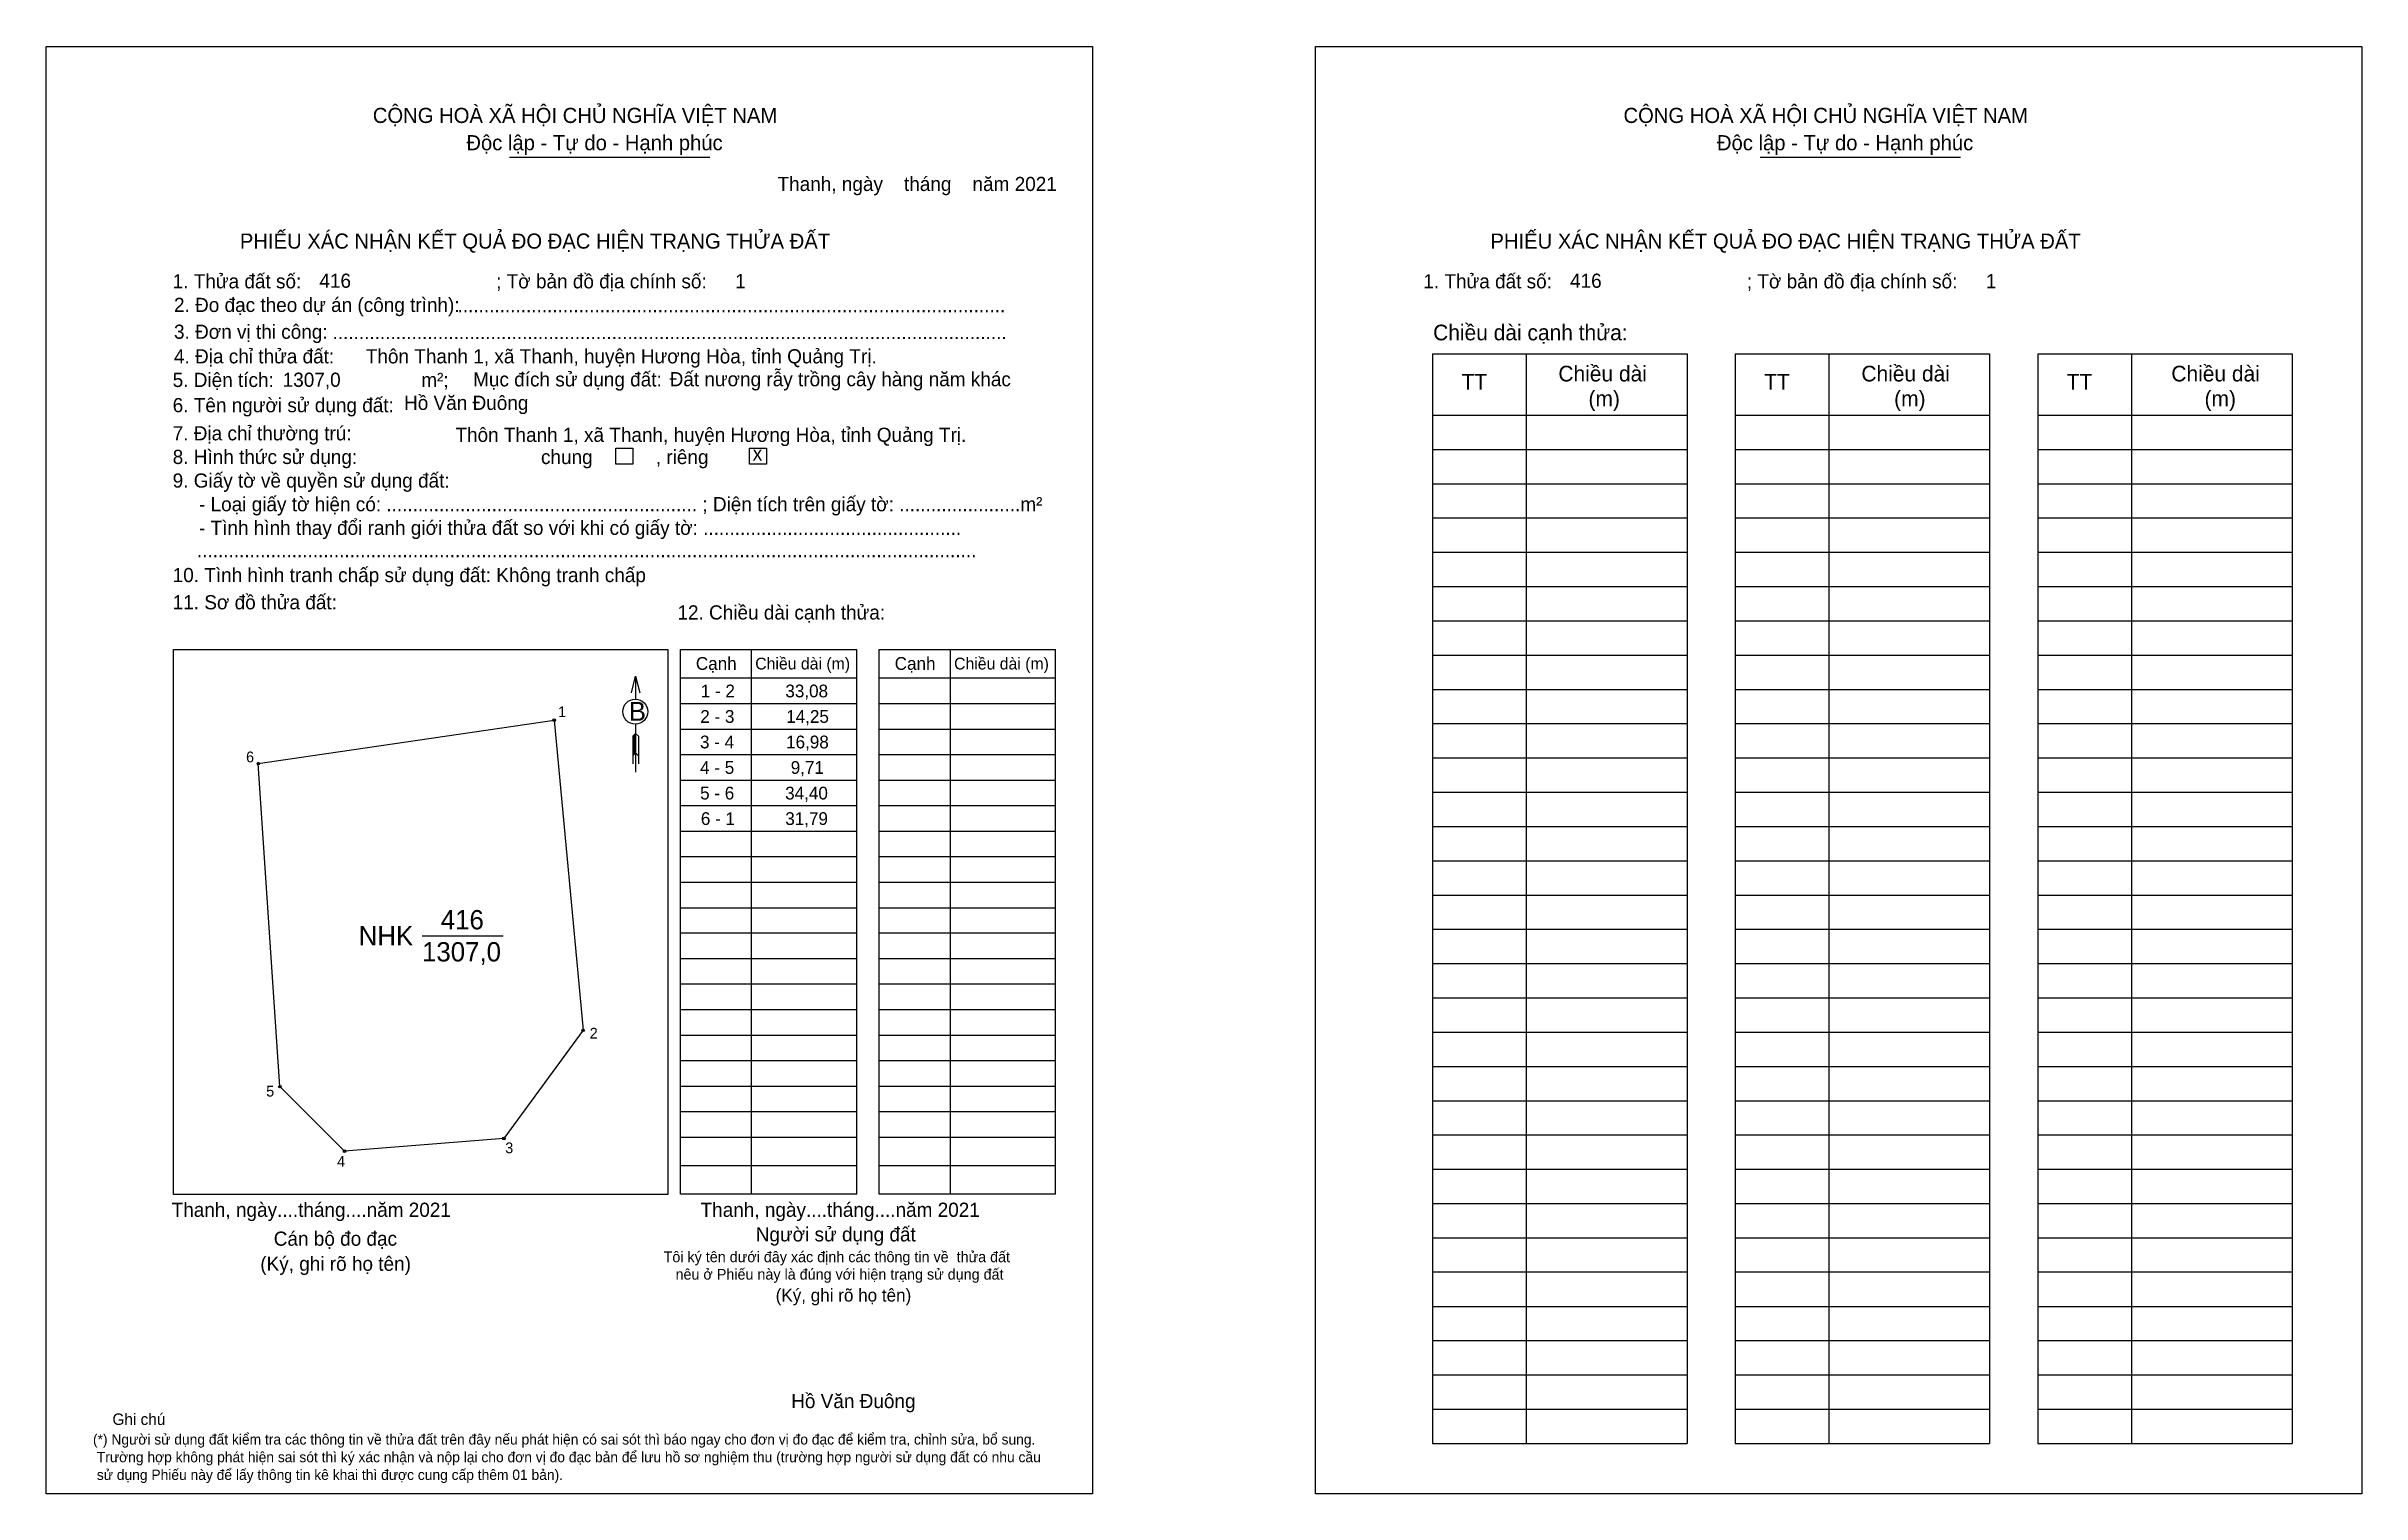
# Model space of a CAD drawing. Extents: x 543911 to 544157, y 1822416 to 1822569.
import ezdxf

# ---------------------------------------------------------------- set-up
doc = ezdxf.new("R2010")
doc.units = 0
for name, color, linetype in [('CanhThua', 7, 'Continuous'), ('kqddKhungInTrang1', 7, 'Continuous'), ('kqddKhungInTrang2', 7, 'Continuous'), ('kqddNoiDung', 7, 'Continuous'), ('kqddTemplate', 7, 'Continuous'), ('MocDinhThua', 7, 'Continuous'), ('NhanDiaChinhThua', 7, 'Continuous'), ('SoHieuDinhThua', 7, 'Continuous')]:
    doc.layers.add(name, color=color, linetype=linetype)

msp = doc.modelspace()

# ---------------------------------------------------------------- linework, layer by layer
at = {"layer": 'CanhThua'}
for p, q in [((543933.44, 1822493.23), (543964.89, 1822497.84)), ((543964.89, 1822497.84), (543967.95, 1822464.9)), ((543935.74, 1822458.91), (543933.44, 1822493.23)), ((543967.95, 1822464.9), (543959.53, 1822453.41)), ((543942.61, 1822452.05), (543935.74, 1822458.91)), ((543959.53, 1822453.41), (543942.61, 1822452.05))]:
    msp.add_line(p, q, dxfattribs=at)
at = {"layer": 'kqddKhungInTrang1'}
msp.add_lwpolyline([(543910.91, 1822569.43), (544022.08, 1822569.43), (544022.08, 1822415.67), (543910.91, 1822415.67)], close=True, dxfattribs=at)
at = {"layer": 'kqddKhungInTrang2'}
msp.add_lwpolyline([(544045.8, 1822569.43), (544156.97, 1822569.43), (544156.97, 1822415.67), (544045.8, 1822415.67)], close=True, dxfattribs=at)
at = {"layer": 'kqddTemplate'}
for p, q in [((543960.15, 1822557.67), (543981.44, 1822557.67)), ((544093.06, 1822557.67), (544114.35, 1822557.67)), ((544058.24, 1822536.76), (544085.27, 1822536.76)), ((544058.24, 1822536.76), (544058.24, 1822421.01)), ((544068.19, 1822536.76), (544068.19, 1822421.01)), ((544085.27, 1822536.76), (544085.27, 1822421.01)), ((544090.39, 1822536.76), (544090.39, 1822421.01)), ((544090.39, 1822536.76), (544117.43, 1822536.76)), ((544100.34, 1822536.76), (544100.34, 1822421.01)), ((544117.43, 1822536.76), (544117.43, 1822421.01)), ((544122.55, 1822536.76), (544122.55, 1822421.01)), ((544122.55, 1822536.76), (544149.58, 1822536.76)), ((544132.5, 1822536.76), (544132.5, 1822421.01)), ((544149.58, 1822536.76), (544149.58, 1822421.01)), ((544058.24, 1822530.25), (544085.27, 1822530.25)), ((544090.39, 1822530.25), (544117.43, 1822530.25)), ((544122.55, 1822530.25), (544149.58, 1822530.25)), ((544058.24, 1822526.61), (544085.27, 1822526.61)), ((544090.39, 1822526.61), (544117.43, 1822526.61)), ((544122.55, 1822526.61), (544149.58, 1822526.61)), ((544058.24, 1822522.97), (544085.27, 1822522.97)), ((544090.39, 1822522.97), (544117.43, 1822522.97)), ((544122.55, 1822522.97), (544149.58, 1822522.97)), ((544058.24, 1822519.33), (544085.27, 1822519.33)), ((544090.39, 1822519.33), (544117.43, 1822519.33)), ((544122.55, 1822519.33), (544149.58, 1822519.33)), ((544058.24, 1822515.68), (544085.27, 1822515.68)), ((544090.39, 1822515.68), (544117.43, 1822515.68)), ((544122.55, 1822515.68), (544149.58, 1822515.68)), ((544058.24, 1822512.04), (544085.27, 1822512.04)), ((544090.39, 1822512.04), (544117.43, 1822512.04)), ((544122.55, 1822512.04), (544149.58, 1822512.04)), ((544058.24, 1822508.4), (544085.27, 1822508.4)), ((544090.39, 1822508.4), (544117.43, 1822508.4)), ((544122.55, 1822508.4), (544149.58, 1822508.4)), ((543978.3, 1822505.36), (543997.03, 1822505.36)), ((543978.3, 1822447.49), (543978.3, 1822505.36)), ((543985.83, 1822505.36), (543985.83, 1822447.49)), ((543997.03, 1822447.49), (543997.03, 1822505.36)), ((543999.43, 1822505.36), (544018.15, 1822505.36)), ((543999.43, 1822447.49), (543999.43, 1822505.36)), ((544006.96, 1822505.36), (544006.96, 1822447.49)), ((544018.15, 1822447.49), (544018.15, 1822505.36)), ((544058.24, 1822504.76), (544085.27, 1822504.76)), ((544090.39, 1822504.76), (544117.43, 1822504.76)), ((544122.55, 1822504.76), (544149.58, 1822504.76)), ((543973.53, 1822502.51), (543973.53, 1822500.08)), ((543978.3, 1822502.33), (543997.03, 1822502.33)), ((543999.43, 1822502.33), (544018.15, 1822502.33)), ((543978.3, 1822499.62), (543997.03, 1822499.62)), ((543999.43, 1822499.62), (544018.15, 1822499.62)), ((544058.24, 1822501.12), (544085.27, 1822501.12)), ((544090.39, 1822501.12), (544117.43, 1822501.12)), ((544122.55, 1822501.12), (544149.58, 1822501.12)), ((543973.54, 1822497.42), (543973.54, 1822492.31)), ((544058.24, 1822497.48), (544085.27, 1822497.48)), ((544090.39, 1822497.48), (544117.43, 1822497.48)), ((544122.55, 1822497.48), (544149.58, 1822497.48)), ((543973.54, 1822496.43), (543973.23, 1822496.14)), ((543973.54, 1822496.3), (543973.23, 1822496)), ((543973.54, 1822496.16), (543973.23, 1822495.86)), ((543973.23, 1822496.14), (543973.23, 1822493.21)), ((543973.54, 1822496.02), (543973.23, 1822495.72)), ((543973.54, 1822495.88), (543973.23, 1822495.58)), ((543973.54, 1822495.74), (543973.23, 1822495.44)), ((543973.54, 1822495.6), (543973.23, 1822495.3)), ((543973.54, 1822495.47), (543973.23, 1822495.17)), ((543973.54, 1822495.33), (543973.23, 1822495.03)), ((543973.54, 1822495.19), (543973.23, 1822494.89)), ((543973.54, 1822495.05), (543973.23, 1822494.75)), ((543973.54, 1822494.91), (543973.23, 1822494.61)), ((543973.54, 1822494.77), (543973.23, 1822494.47)), ((543973.54, 1822494.63), (543973.23, 1822494.33)), ((543973.54, 1822496.43), (543973.86, 1822496.14)), ((543973.86, 1822496.14), (543973.86, 1822493.21)), ((543978.3, 1822496.9), (543997.03, 1822496.9)), ((543999.43, 1822496.9), (544018.15, 1822496.9)), ((543973.54, 1822494.5), (543973.23, 1822494.19)), ((543973.54, 1822494.36), (543973.23, 1822494.06)), ((543973.54, 1822494.36), (543973.86, 1822494.06)), ((543978.3, 1822494.19), (543997.03, 1822494.19)), ((543999.43, 1822494.19), (544018.15, 1822494.19)), ((544058.24, 1822493.84), (544085.27, 1822493.84)), ((544090.39, 1822493.84), (544117.43, 1822493.84)), ((544122.55, 1822493.84), (544149.58, 1822493.84)), ((543978.3, 1822491.48), (543997.03, 1822491.48)), ((543999.43, 1822491.48), (544018.15, 1822491.48)), ((544058.24, 1822490.2), (544085.27, 1822490.2)), ((544090.39, 1822490.2), (544117.43, 1822490.2)), ((544122.55, 1822490.19), (544149.58, 1822490.19)), ((543978.3, 1822488.77), (543997.03, 1822488.77)), ((543999.43, 1822488.77), (544018.15, 1822488.77)), ((543978.3, 1822486.06), (543997.03, 1822486.06)), ((543999.43, 1822486.06), (544018.15, 1822486.06)), ((544058.24, 1822486.55), (544085.27, 1822486.55)), ((544090.39, 1822486.55), (544117.43, 1822486.55)), ((544122.55, 1822486.55), (544149.58, 1822486.55)), ((543978.3, 1822483.35), (543997.03, 1822483.35)), ((543999.43, 1822483.35), (544018.15, 1822483.35)), ((544058.24, 1822482.91), (544085.27, 1822482.91)), ((544090.39, 1822482.91), (544117.43, 1822482.91)), ((544122.55, 1822482.91), (544149.58, 1822482.91)), ((543978.3, 1822480.63), (543997.03, 1822480.63)), ((543999.43, 1822480.63), (544018.15, 1822480.63)), ((543978.3, 1822477.92), (543997.03, 1822477.92)), ((543999.43, 1822477.92), (544018.15, 1822477.92)), ((544058.24, 1822479.27), (544085.27, 1822479.27)), ((544090.39, 1822479.27), (544117.43, 1822479.27)), ((544122.55, 1822479.27), (544149.58, 1822479.27)), ((543997.03, 1822475.21), (543978.3, 1822475.21)), ((544018.15, 1822475.21), (543999.43, 1822475.21)), ((544058.24, 1822475.63), (544085.27, 1822475.63)), ((544090.39, 1822475.63), (544117.43, 1822475.63)), ((544122.55, 1822475.63), (544149.58, 1822475.63)), ((543997.03, 1822472.5), (543978.3, 1822472.5)), ((544018.15, 1822472.5), (543999.43, 1822472.5)), ((544058.24, 1822471.99), (544085.27, 1822471.99)), ((544090.39, 1822471.99), (544117.43, 1822471.99)), ((544122.55, 1822471.99), (544149.58, 1822471.99)), ((543997.03, 1822469.79), (543978.3, 1822469.79)), ((544018.15, 1822469.79), (543999.43, 1822469.79)), ((544058.24, 1822468.35), (544085.27, 1822468.35)), ((544090.39, 1822468.35), (544117.43, 1822468.35)), ((544122.55, 1822468.35), (544149.58, 1822468.35)), ((543997.03, 1822467.08), (543978.3, 1822467.08)), ((544018.15, 1822467.08), (543999.43, 1822467.08)), ((543997.03, 1822464.36), (543978.3, 1822464.36)), ((544018.15, 1822464.36), (543999.43, 1822464.36)), ((544058.24, 1822464.71), (544085.27, 1822464.71)), ((544090.39, 1822464.71), (544117.43, 1822464.71)), ((544122.55, 1822464.71), (544149.58, 1822464.71)), ((543997.03, 1822461.65), (543978.3, 1822461.65)), ((544018.15, 1822461.65), (543999.43, 1822461.65)), ((544058.24, 1822461.06), (544085.27, 1822461.06)), ((544090.39, 1822461.06), (544117.43, 1822461.06)), ((544122.55, 1822461.06), (544149.58, 1822461.06)), ((543997.03, 1822458.94), (543978.3, 1822458.94)), ((544018.15, 1822458.94), (543999.43, 1822458.94)), ((543997.03, 1822456.23), (543978.3, 1822456.23)), ((544018.15, 1822456.23), (543999.43, 1822456.23)), ((544058.24, 1822457.42), (544085.27, 1822457.42)), ((544090.39, 1822457.42), (544117.43, 1822457.42)), ((544122.55, 1822457.42), (544149.58, 1822457.42)), ((543997.03, 1822453.52), (543978.3, 1822453.52)), ((544018.15, 1822453.52), (543999.43, 1822453.52)), ((544058.24, 1822453.78), (544085.27, 1822453.78)), ((544090.39, 1822453.78), (544117.43, 1822453.78)), ((544122.55, 1822453.78), (544149.58, 1822453.78)), ((543997.03, 1822450.51), (543978.3, 1822450.51)), ((544018.15, 1822450.51), (543999.43, 1822450.51)), ((544058.24, 1822450.14), (544085.27, 1822450.14)), ((544090.39, 1822450.14), (544117.43, 1822450.14)), ((544122.55, 1822450.14), (544149.58, 1822450.14)), ((543997.03, 1822447.49), (543978.3, 1822447.49)), ((544018.15, 1822447.49), (543999.43, 1822447.49)), ((544058.24, 1822446.5), (544085.27, 1822446.5)), ((544090.39, 1822446.5), (544117.43, 1822446.5)), ((544122.55, 1822446.5), (544149.58, 1822446.5)), ((544058.24, 1822442.86), (544085.27, 1822442.86)), ((544090.39, 1822442.86), (544117.43, 1822442.86)), ((544122.55, 1822442.86), (544149.58, 1822442.86)), ((544058.24, 1822439.22), (544085.27, 1822439.22)), ((544090.39, 1822439.22), (544117.43, 1822439.22)), ((544122.55, 1822439.22), (544149.58, 1822439.22)), ((544058.24, 1822435.57), (544085.27, 1822435.57)), ((544090.39, 1822435.57), (544117.43, 1822435.57)), ((544122.55, 1822435.57), (544149.58, 1822435.57)), ((544058.24, 1822431.93), (544085.27, 1822431.93)), ((544090.39, 1822431.93), (544117.43, 1822431.93)), ((544122.55, 1822431.93), (544149.58, 1822431.93)), ((544058.24, 1822428.29), (544085.27, 1822428.29)), ((544090.39, 1822428.29), (544117.43, 1822428.29)), ((544122.55, 1822428.29), (544149.58, 1822428.29)), ((544058.24, 1822424.65), (544085.27, 1822424.65)), ((544090.39, 1822424.65), (544117.43, 1822424.65)), ((544122.55, 1822424.65), (544149.58, 1822424.65)), ((544058.24, 1822421.01), (544085.27, 1822421.01)), ((544090.39, 1822421.01), (544117.43, 1822421.01)), ((544122.55, 1822421.01), (544149.58, 1822421.01))]:
    msp.add_line(p, q, dxfattribs=at)
for points in [[(543971.42, 1822526.73), (543973.23, 1822526.73), (543973.23, 1822525.04), (543971.42, 1822525.04)], [(543985.65, 1822526.73), (543987.46, 1822526.73), (543987.46, 1822525.04), (543985.65, 1822525.04)], [(543924.44, 1822505.36), (543976.97, 1822505.36), (543976.97, 1822447.44), (543924.44, 1822447.44)]]:
    msp.add_lwpolyline(points, close=True, dxfattribs=at)
msp.add_lwpolyline([(543973.09, 1822500.75), (543973.53, 1822502.51), (543973.97, 1822500.75)], dxfattribs=at)
msp.add_circle((543973.5, 1822498.75), 1.33, dxfattribs=at)
at = {"layer": 'MocDinhThua'}
for centre in [(543964.89, 1822497.84), (543933.44, 1822493.23), (543967.95, 1822464.9), (543935.74, 1822458.91), (543959.53, 1822453.41), (543942.61, 1822452.05)]:
    msp.add_circle(centre, 0.137, dxfattribs=at)
at = {"layer": 'NhanDiaChinhThua'}
msp.add_line((543950.84, 1822474.94), (543959.46, 1822474.94), dxfattribs=at)

# ---------------------------------------------------------------- texts
at = {"layer": 'kqddNoiDung'}
for s, height, p in [('Thanh, ngày    tháng    năm 2021  ', 1.5065, (543988.62, 1822554.06)), ('416', 1.506, (543939.93, 1822543.78)), ('1', 1.51, (543984.11, 1822543.73)), ('416', 1.506, (544072.84, 1822543.78)), ('1', 1.51, (544117.02, 1822543.73)), ('........................................................................................................', 1.50647, (543954.61, 1822541.18)), ('................................................................................................................................', 1.50647, (543941.33, 1822538.33)), ('1307,0', 1.506, (543936.03, 1822533.26)), ('Đất nương rẫy trồng cây hàng năm khác', 1.5065, (543977.15, 1822533.32)), ('Hồ Văn Đuông', 1.5065, (543948.93, 1822530.81)), ('Thôn Thanh 1, xã Thanh, huyện Hương Hòa, tỉnh Quảng Trị.', 1.5065, (543954.39, 1822527.41)), ('x', 1.51, (543985.98, 1822525.43)), ('1 - 2', 1.356, (543980.46, 1822500.27)), ('33,08', 1.356, (543989.45, 1822500.27)), ('2 - 3', 1.356, (543980.41, 1822497.56)), ('14,25', 1.356, (543989.54, 1822497.56)), ('3 - 4', 1.356, (543980.38, 1822494.85)), ('16,98', 1.356, (543989.53, 1822494.85)), ('4 - 5', 1.356, (543980.39, 1822492.14)), ('9,71', 1.356, (543990.02, 1822492.14)), ('5 - 6', 1.356, (543980.39, 1822489.42)), ('34,40', 1.356, (543989.43, 1822489.42)), ('6 - 1', 1.356, (543980.47, 1822486.71)), ('31,79', 1.356, (543989.44, 1822486.71)), ('Thanh, ngày....tháng....năm 2021', 1.5065, (543924.23, 1822445.08)), ('Thanh, ngày....tháng....năm 2021', 1.5065, (543980.44, 1822445.08)), ('Hồ Văn Đuông', 1.5065, (543990.07, 1822424.76))]:
    msp.add_text(s, height=height, dxfattribs=at).set_placement(p)
at = {"layer": 'kqddTemplate'}
for s, height, p in [('CỘNG HOÀ XÃ HỘI CHỦ NGHĨA VIỆT NAM', 1.6069, (543945.61, 1822561.29)), ('CỘNG HOÀ XÃ HỘI CHỦ NGHĨA VIỆT NAM', 1.6069, (544078.52, 1822561.29)), ('Độc lập - Tự do - Hạnh phúc', 1.6069, (543955.55, 1822558.39)), ('Độc lập - Tự do - Hạnh phúc', 1.6069, (544088.45, 1822558.39)), ('PHIẾU XÁC NHẬN KẾT QUẢ ĐO ĐẠC HIỆN TRẠNG THỬA ĐẤT', 1.6069, (543931.48, 1822547.94)), ('PHIẾU XÁC NHẬN KẾT QUẢ ĐO ĐẠC HIỆN TRẠNG THỬA ĐẤT', 1.6069, (544064.38, 1822547.94)), ('1. Thửa đất số:                                     ; Tờ bản đồ địa chính số:', 1.5065, (543924.34, 1822543.72)), ('1. Thửa đất số:                                     ; Tờ bản đồ địa chính số:', 1.5065, (544057.25, 1822543.72)), ('2. Đo đạc theo dự án (công trình): ', 1.5065, (543924.48, 1822541.21)), ('3. Đơn vị thi công: ', 1.5065, (543924.48, 1822538.36)), ('Chiều dài cạnh thửa:', 1.6646, (544058.29, 1822538.2)), ('4. Địa chỉ thửa đất:      Thôn Thanh 1, xã Thanh, huyện Hương Hòa, tỉnh Quảng Trị.', 1.5065, (543924.48, 1822535.75)), ('5. Diện tích:                            m²; ', 1.5065, (543924.34, 1822533.24)), ('Mục đích sử dụng đất:', 1.5065, (543956.27, 1822533.3)), ('TT', 1.665, (544061.31, 1822532.97)), ('Chiều dài', 1.665, (544071.6, 1822533.83)), ('TT', 1.665, (544093.47, 1822532.97)), ('Chiều dài', 1.665, (544103.8, 1822533.83)), ('TT', 1.665, (544125.62, 1822532.97)), ('Chiều dài', 1.665, (544136.74, 1822533.83)), ('6. Tên người sử dụng đất:', 1.5065, (543924.34, 1822530.56)), ('(m)', 1.665, (544074.8, 1822531.18)), ('(m)', 1.665, (544107.28, 1822531.18)), ('(m)', 1.665, (544140.27, 1822531.18)), ('7. Địa chỉ thường trú:', 1.5065, (543924.34, 1822527.57)), ('8. Hình thức sử dụng:', 1.5065, (543924.34, 1822525.06)), ('chung            , riêng', 1.5065, (543963.48, 1822525.05)), ('9. Giấy tờ về quyền sử dụng đất:', 1.5065, (543924.34, 1822522.55)), ('     - Loại giấy tờ hiện có: ........................................................... ; Diện tích trên giấy tờ: .......................m²', 1.50647, (543924.34, 1822520.04)), ('     - Tình hình thay đổi ranh giới thửa đất so với khi có giấy tờ: .................................................', 1.50647, (543924.34, 1822517.53)), ('....................................................................................................................................................', 1.50647, (543926.92, 1822515.15)), ('10. Tình hình tranh chấp sử dụng đất: Không tranh chấp', 1.5065, (543924.34, 1822512.51)), ('11. Sơ đồ thửa đất:', 1.5065, (543924.34, 1822509.62)), ('12. Chiều dài cạnh thửa:', 1.5065, (543977.98, 1822508.54)), ('Cạnh', 1.356, (543979.94, 1822503.19)), ('Chiều dài (m)', 1.2554, (543986.25, 1822503.23)), ('Cạnh', 1.356, (544001.07, 1822503.19)), ('Chiều dài (m)', 1.2554, (544007.38, 1822503.23)), ('B', 2.01, (543972.84, 1822497.78)), ('Cán bộ đo đạc', 1.5065, (543935.08, 1822442.01)), ('Người sử dụng đất', 1.5065, (543986.3, 1822442.47)), ('(Ký, ghi rõ họ tên)', 1.5065, (543933.65, 1822439.35)), ('Tôi ký tên dưới đây xác định các thông tin về  thửa đất ', 1.1389, (543976.51, 1822440.26)), ('nêu ở Phiếu này là đúng với hiện trạng sử dụng đất', 1.1389, (543977.78, 1822438.41)), ('(Ký, ghi rõ họ tên)', 1.3558, (543988.42, 1822436.08)), ('Ghi chú', 1.22, (543917.94, 1822422.97)), ('(*) Người sử dụng đất kiểm tra các thông tin về thửa đất trên đây nếu phát hiện có sai sót thì báo ngay cho đơn vị đo đạc để kiểm tra, chỉnh sửa, bổ sung.', 1.09822, (543915.87, 1822420.89)), (' Trường hợp không phát hiện sai sót thì ký xác nhận và nộp lại cho đơn vị đo đạc bản để lưu hồ sơ nghiệm thu (trường hợp người sử dụng đất có nhu cầu', 1.09822, (543915.87, 1822419.01)), (' sử dụng Phiếu này để lấy thông tin kê khai thì được cung cấp thêm 01 bản).', 1.0982, (543915.87, 1822417.13))]:
    msp.add_text(s, height=height, dxfattribs=at).set_placement(p)
at = {"layer": 'NhanDiaChinhThua'}
for s, p in [('416', (543952.83, 1822475.62)), ('NHK', (543944.11, 1822473.91)), ('1307,0', (543950.84, 1822472.21))]:
    msp.add_text(s, height=2.051, dxfattribs=at).set_placement(p)
at = {"layer": 'SoHieuDinhThua'}
for s, p in [('1', (543965.3, 1822498.17)), ('6', (543932.14, 1822493.37)), ('2', (543968.66, 1822464.02)), ('5', (543934.28, 1822457.86)), ('3', (543959.68, 1822451.84)), ('4', (543941.81, 1822450.4))]:
    msp.add_text(s, height=1.14, dxfattribs=at).set_placement(p)

doc.saveas('drawing.dxf')
